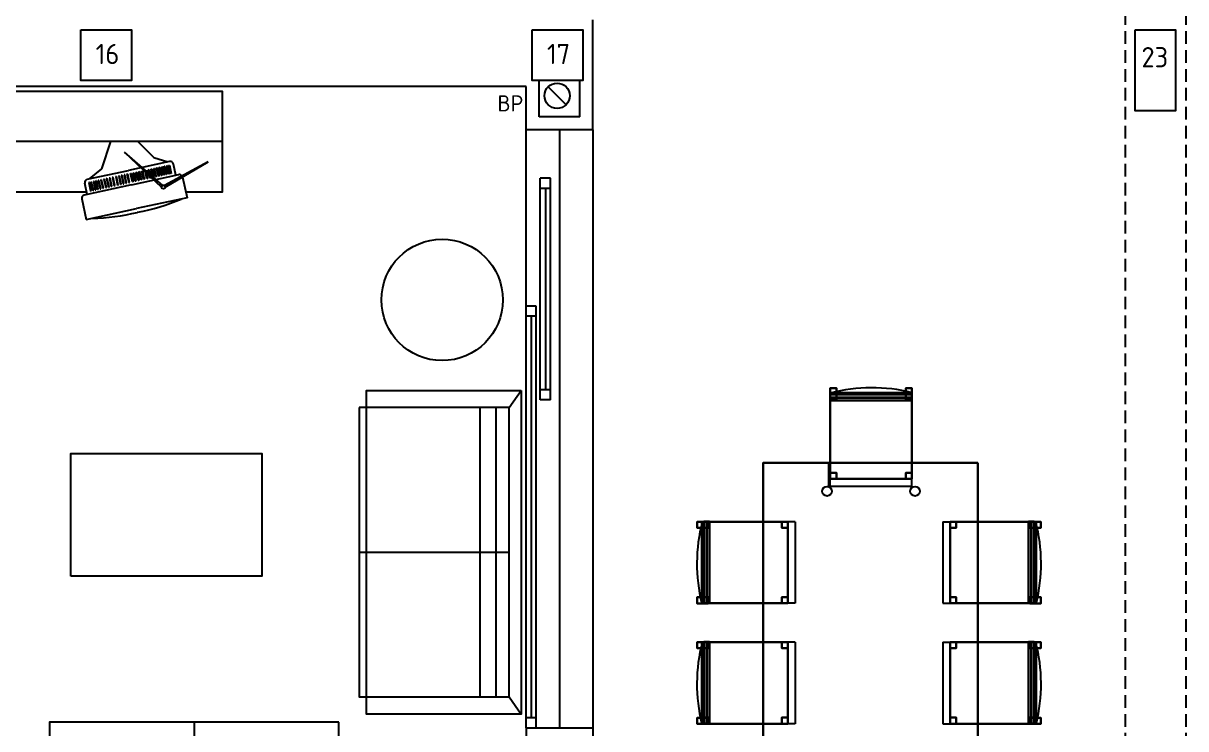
# Model space of a CAD drawing. Extents: x 37594 to 44658, y -15488 to -11373.
# Drawn here: x 43407 to 43981, y -12731 to -12382 of the extents above; entities that cross this region are included whole.
import ezdxf

# ---------------------------------------------------------------- set-up
doc = ezdxf.new("R2010")
doc.units = 0
doc.header["$LTSCALE"] = 25
doc.header["$MEASUREMENT"] = 0
doc.linetypes.add('RAYITAS', pattern=[0.375, 0.25, -0.125])
for name, color, linetype in [('CARASFIJAS', 3, 'CONTINUOUS'), ('CARPINTERIA', 5, 'CONTINUOUS'), ('MUEBLES', 4, 'CONTINUOUS'), ('MUROS', 1, 'CONTINUOUS'), ('PILARES', 2, 'CONTINUOUS'), ('PLANTA', 7, 'CONTINUOUS'), ('TEXTOS', 10, 'CONTINUOUS'), ('TEXTOSPIL', 7, 'CONTINUOUS')]:
    doc.layers.add(name, color=color, linetype=linetype)
doc.styles.add('DIN', font='DIN')

msp = doc.modelspace()

# ---------------------------------------------------------------- linework, layer by layer
at = {"layer": 'CARASFIJAS'}
for p, q in [((43435.3, -12385.68), (43460.3, -12385.68)), ((43460.3, -12385.68), (43460.3, -12410.68)), ((43658.3, -12385.68), (43683.3, -12385.68)), ((43683.3, -12385.68), (43683.3, -12410.68)), ((43956.25, -12385.68), (43976.25, -12385.68)), ((43976.25, -12385.68), (43976.25, -12425.68))]:
    msp.add_line(p, q, dxfattribs=at)
at = {"layer": 'CARPINTERIA'}
for p, q in [((43662.3, -12568.54), (43662.3, -12459.04)), ((43667.3, -12459.04), (43662.3, -12459.04)), ((43667.3, -12568.54), (43667.3, -12459.04)), ((43667.3, -12464.04), (43662.3, -12464.04)), ((43664.8, -12464.04), (43664.8, -12563.54)), ((43660.3, -12522.18), (43655.3, -12522.18)), ((43655.3, -12730.68), (43655.3, -12522.18)), ((43660.3, -12730.68), (43660.3, -12522.18)), ((43660.3, -12527.18), (43655.3, -12527.18)), ((43657.8, -12527.18), (43657.8, -12725.68)), ((43667.3, -12563.54), (43662.3, -12563.54)), ((43667.3, -12568.54), (43662.3, -12568.54)), ((43660.3, -12725.68), (43655.3, -12725.68)), ((43655.3, -12730.68), (43660.3, -12730.68))]:
    msp.add_line(p, q, dxfattribs=at)
at = {"layer": 'MUEBLES'}
for p, q in [((43505.16, -12440.93), (43238.15, -12440.93)), ((43449.89, -12440.93), (43445.41, -12454.31)), ((43463.46, -12440.93), (43471.33, -12448.71)), ((43456.8, -12446.11), (43475.14, -12463.48)), ((43475.81, -12462.54), (43456.8, -12446.11)), ((43479.07, -12450.76), (43458.76, -12455.15)), ((43471.33, -12448.71), (43478.19, -12450.95)), ((43472.72, -12453.94), (43473.1, -12453.86)), ((43473.61, -12458.03), (43472.72, -12453.94)), ((43473.04, -12453.82), (43473.93, -12457.96)), ((43474.03, -12453.66), (43474.41, -12453.58)), ((43474.91, -12457.75), (43474.03, -12453.66)), ((43474.35, -12453.53), (43475.24, -12457.68)), ((43475.28, -12453.39), (43475.67, -12453.31)), ((43476.17, -12457.48), (43475.28, -12453.39)), ((43475.6, -12453.26), (43476.49, -12457.41)), ((43476.43, -12453.14), (43476.81, -12453.06)), ((43477.31, -12457.23), (43476.43, -12453.14)), ((43498.24, -12450.92), (43476.54, -12462.66)), ((43476.74, -12453.01), (43477.64, -12457.16)), ((43476.95, -12463.44), (43498.24, -12450.92)), ((43477.68, -12452.87), (43478.06, -12452.79)), ((43478.57, -12456.96), (43477.68, -12452.87)), ((43478, -12452.74), (43478.89, -12456.89)), ((43478.72, -12452.65), (43479.1, -12452.56)), ((43479.6, -12456.73), (43478.72, -12452.65)), ((43479.03, -12452.52), (43479.93, -12456.66)), ((43482.19, -12457.55), (43481, -12452)), ((43438.44, -12459.55), (43458.76, -12455.15)), ((43445.41, -12454.31), (43439.32, -12459.35)), ((43447.01, -12459.5), (43446.63, -12459.58)), ((43446.67, -12459.51), (43447.56, -12463.66)), ((43447.89, -12463.59), (43447.01, -12459.5)), ((43448.32, -12459.22), (43447.93, -12459.3)), ((43447.98, -12459.23), (43448.87, -12463.37)), ((43449.2, -12463.3), (43448.32, -12459.22)), ((43449.68, -12458.92), (43449.3, -12459)), ((43449.34, -12458.94), (43450.23, -12463.08)), ((43450.56, -12463.01), (43449.68, -12458.92)), ((43451.2, -12458.59), (43450.82, -12458.67)), ((43450.87, -12458.61), (43451.76, -12462.75)), ((43452.09, -12462.68), (43451.2, -12458.59)), ((43452.89, -12458.23), (43452.51, -12458.31)), ((43452.56, -12458.24), (43453.45, -12462.39)), ((43453.78, -12462.31), (43452.89, -12458.23)), ((43454.31, -12457.92), (43453.93, -12458)), ((43453.97, -12457.94), (43454.87, -12462.08)), ((43455.2, -12462.01), (43454.31, -12457.92)), ((43455.62, -12457.64), (43455.24, -12457.72)), ((43455.28, -12457.65), (43456.18, -12461.8)), ((43456.5, -12461.73), (43455.62, -12457.64)), ((43456.98, -12457.34), (43456.6, -12457.42)), ((43456.64, -12457.36), (43457.54, -12461.5)), ((43457.87, -12461.43), (43456.98, -12457.34)), ((43458.4, -12457.04), (43458.02, -12457.12)), ((43458.06, -12457.05), (43458.96, -12461.2)), ((43459.28, -12461.12), (43458.4, -12457.04)), ((43459.86, -12456.72), (43460.24, -12456.64)), ((43460.74, -12460.81), (43459.86, -12456.72)), ((43460.17, -12456.6), (43461.07, -12460.74)), ((43460.3, -12462.28), (43483.62, -12457.24)), ((43461.27, -12456.42), (43461.65, -12456.33)), ((43462.16, -12460.5), (43461.27, -12456.42)), ((43461.59, -12456.29), (43462.48, -12460.43)), ((43462.64, -12456.12), (43463.02, -12456.04)), ((43463.52, -12460.21), (43462.64, -12456.12)), ((43462.95, -12456), (43463.85, -12460.14)), ((43463.94, -12455.84), (43464.33, -12455.76)), ((43464.83, -12459.93), (43463.94, -12455.84)), ((43464.26, -12455.71), (43465.15, -12459.86)), ((43465.36, -12455.53), (43465.74, -12455.45)), ((43466.25, -12459.62), (43465.36, -12455.53)), ((43465.68, -12455.41), (43466.57, -12459.55)), ((43466.57, -12459.55), (43466.25, -12459.62)), ((43467.23, -12455.13), (43467.43, -12455.08)), ((43467.94, -12459.26), (43467.23, -12455.99)), ((43467.37, -12455.04), (43467.42, -12455.29)), ((43467.66, -12456.4), (43468.26, -12459.18)), ((43468.26, -12459.18), (43467.94, -12459.26)), ((43468.58, -12454.84), (43468.96, -12454.75)), ((43468.96, -12456.63), (43468.58, -12454.84)), ((43468.89, -12454.71), (43469.39, -12456.99)), ((43469.46, -12458.93), (43469.24, -12457.9)), ((43469.79, -12458.85), (43469.46, -12458.93)), ((43469.67, -12458.3), (43469.79, -12458.85)), ((43469.94, -12454.54), (43470.32, -12454.46)), ((43470.72, -12458.14), (43469.94, -12454.54)), ((43470.26, -12454.42), (43471.14, -12458.51)), ((43471.25, -12454.26), (43471.63, -12454.18)), ((43472.13, -12458.35), (43471.25, -12454.26)), ((43471.56, -12454.13), (43472.46, -12458.28)), ((43472.46, -12458.28), (43472.13, -12458.35)), ((43473.93, -12457.96), (43473.61, -12458.03)), ((43475.24, -12457.68), (43474.91, -12457.75)), ((43476.49, -12457.41), (43476.17, -12457.48)), ((43477.64, -12457.16), (43477.31, -12457.23)), ((43478.89, -12456.89), (43478.57, -12456.96)), ((43479.93, -12456.66), (43479.6, -12456.73)), ((43485.55, -12458.48), (43487.75, -12468.68)), ((43460.3, -12462.28), (43436.97, -12467.32)), ((43438.4, -12467.01), (43437.2, -12461.47)), ((43439.54, -12461.11), (43439.16, -12461.19)), ((43439.2, -12461.13), (43440.09, -12465.27)), ((43440.42, -12465.2), (43439.54, -12461.11)), ((43440.09, -12465.27), (43440.42, -12465.2)), ((43440.57, -12460.89), (43440.19, -12460.97)), ((43440.24, -12460.9), (43441.13, -12465.05)), ((43441.46, -12464.98), (43440.57, -12460.89)), ((43441.13, -12465.05), (43441.46, -12464.98)), ((43441.83, -12460.62), (43441.45, -12460.7)), ((43441.49, -12460.63), (43442.38, -12464.78)), ((43442.71, -12464.71), (43441.83, -12460.62)), ((43442.38, -12464.78), (43442.71, -12464.71)), ((43442.97, -12460.37), (43442.59, -12460.45)), ((43442.63, -12460.39), (43443.53, -12464.53)), ((43443.86, -12464.46), (43442.97, -12460.37)), ((43443.53, -12464.53), (43443.86, -12464.46)), ((43444.23, -12460.1), (43443.84, -12460.18)), ((43443.89, -12460.12), (43444.78, -12464.26)), ((43445.11, -12464.19), (43444.23, -12460.1)), ((43444.78, -12464.26), (43445.11, -12464.19)), ((43445.53, -12459.82), (43445.15, -12459.9)), ((43445.2, -12459.83), (43446.09, -12463.98)), ((43446.42, -12463.91), (43445.53, -12459.82)), ((43446.09, -12463.98), (43446.42, -12463.91)), ((43447.56, -12463.66), (43447.89, -12463.59)), ((43448.87, -12463.37), (43449.2, -12463.3)), ((43450.23, -12463.08), (43450.56, -12463.01)), ((43451.76, -12462.75), (43452.09, -12462.68)), ((43453.45, -12462.39), (43453.78, -12462.31)), ((43454.87, -12462.08), (43455.2, -12462.01)), ((43456.18, -12461.8), (43456.5, -12461.73)), ((43457.54, -12461.5), (43457.87, -12461.43)), ((43458.96, -12461.2), (43459.28, -12461.12)), ((43461.07, -12460.74), (43460.74, -12460.81)), ((43462.48, -12460.43), (43462.16, -12460.5)), ((43463.85, -12460.14), (43463.52, -12460.21)), ((43465.15, -12459.86), (43464.83, -12459.93)), ((43435.73, -12469.24), (43437.93, -12479.44)), ((43487.75, -12468.68), (43462.84, -12474.06)), ((43437.93, -12479.44), (43462.84, -12474.06)), ((43646.87, -12572.37), (43652.87, -12563.87)), ((43805.61, -12611.12, -61.43), (43805.61, -12565.2, -61.43)), ((43845.92, -12611.12, -61.43), (43845.92, -12564.97, -61.43)), ((43632.47, -12572.37), (43632.47, -12715.37)), ((43640.36, -12572.37, 30.18), (43640.36, -12715.37)), ((43772.47, -12759.87, 75.2), (43772.47, -12599.71, 6.88)), ((43772.47, -12599.71, 6.88), (43878.47, -12599.71, 6.88)), ((43804.82, -12611.52, -35.12), (43804.82, -12599.71, -35.12)), ((43878.47, -12599.71, 6.88), (43878.47, -12759.87, 75.2)), ((43805.61, -12611.12, -61.43), (43845.92, -12611.12, -61.43)), ((43788.24, -12628.78, -61.43), (43742.32, -12628.78, -61.43)), ((43788.24, -12628.78, -61.43), (43788.24, -12669.08, -61.43)), ((43861.21, -12628.78, -61.43), (43861.21, -12669.08, -61.43)), ((43861.21, -12628.78, -61.43), (43907.13, -12628.78, -61.43)), ((43572.87, -12643.87), (43646.87, -12643.87, 36.45)), ((43788.24, -12669.08, -61.43), (43742.09, -12669.08, -61.43)), ((43861.21, -12669.08, -61.43), (43907.36, -12669.08, -61.43)), ((43788.24, -12688.26, 6.88), (43742.32, -12688.26, 6.88)), ((43788.24, -12688.26, 6.88), (43788.24, -12728.57, 6.88)), ((43861.21, -12688.26, 6.88), (43861.21, -12728.57, 6.88)), ((43861.21, -12688.26, 6.88), (43907.13, -12688.26, 6.88)), ((43646.87, -12715.37), (43652.87, -12723.87)), ((43491.2, -12727.88), (43491.2, -12801.88, 36.45)), ((43788.24, -12728.57, 6.88), (43742.09, -12728.57, 6.88)), ((43861.21, -12728.57, 6.88), (43907.36, -12728.57, 6.88))]:
    msp.add_line(p, q, dxfattribs=at)
msp.add_lwpolyline([(43438.16, -12465.93), (43238.15, -12465.93), (43238.15, -12415.93), (43505.16, -12415.93), (43505.16, -12465.93), (43487.16, -12465.93)], dxfattribs=at)
for points in [[(43652.87, -12563.87), (43652.87, -12723.87), (43576.47, -12723.87), (43576.47, -12563.87)], [(43572.87, -12572.37), (43572.87, -12715.37), (43646.87, -12715.37), (43646.87, -12572.37)], [(43430.28, -12655.68), (43430.28, -12595.12), (43524.62, -12595.12), (43524.62, -12655.68)], [(43562.7, -12727.88), (43419.7, -12727.88), (43419.7, -12801.88), (43562.7, -12801.88)]]:
    msp.add_lwpolyline(points, close=True, dxfattribs=at)
for centre, radius in [((43476.04, -12463.42), 0.907), ((43613.78, -12519.15), 29.98), ((43803.98, -12613.71, -61.6), 2.35), ((43847.47, -12613.71, -61.6), 2.35)]:
    msp.add_circle(centre, radius, dxfattribs=at)
for centre, radius, start, end in [((43479.41, -12452.35), 1.62, 12.19435, 102.19435), ((43438.78, -12461.13), 1.62, 102.19435, 192.19435), ((43483.96, -12458.82), 1.62, 12.19435, 102.19435), ((43437.31, -12468.9), 1.62, 102.19435, 192.19435), ((43444.77, -12376), 101.56, 280.4969, 293.26983), ((43438.81, -12377.29), 101.56, 271.11887, 283.8918), ((43826.22, -12644.58, -61.43), 82, 76.0622, 104.55568), ((43821.7, -12649.39, -61.43), 82, 165.44432, 193.9378), ((43827.76, -12649.39, -61.43), 82, 346.0622, 14.55568), ((43821.7, -12708.87, 6.88), 82, 165.44432, 193.9378), ((43827.76, -12708.87, 6.88), 82, 346.0622, 14.55568)]:
    msp.add_arc(centre, radius, start, end, dxfattribs=at)
for points in [[(43878.47, -12599.71, 11.88), (43772.47, -12599.71, 11.88), (43772.47, -12759.87, 80.2), (43878.47, -12759.87, 80.2)], [(43864.78, -12631.78, -19.43), (43864.78, -12631.78, -61.43), (43864.78, -12628.78, -61.43), (43864.78, -12628.78, -19.43)], [(43864.78, -12628.78, -19.43), (43864.78, -12628.78, -61.43), (43867.78, -12628.78, -61.43), (43867.78, -12628.78, -19.43)], [(43864.78, -12631.78, -61.43), (43864.78, -12631.78, -61.43), (43864.78, -12628.78, -61.43)], [(43864.78, -12628.78, -61.43), (43864.78, -12628.78, -61.43), (43864.78, -12628.78, -61.43), (43867.78, -12628.78, -61.43)], [(43867.78, -12628.78, -61.43), (43864.78, -12628.78, -61.43), (43864.78, -12631.78, -61.43), (43867.78, -12631.78, -61.43)], [(43867.78, -12631.78, -19.43), (43864.78, -12631.78, -19.43), (43864.78, -12628.78, -19.43), (43867.78, -12628.78, -19.43)], [(43864.78, -12669.08, -17.43), (43864.78, -12669.08, -19.43), (43864.78, -12628.78, -19.43), (43864.78, -12628.78, -17.43)], [(43864.78, -12669.08, -19.43), (43864.78, -12669.08, -19.43), (43864.78, -12628.78, -19.43)], [(43907.3, -12669.08, -17.43), (43864.78, -12669.08, -17.43), (43864.78, -12628.78, -17.43), (43907.3, -12628.78, -17.43)], [(43907.3, -12628.78, -19.43), (43864.78, -12628.78, -19.43), (43864.78, -12669.08, -19.43), (43907.3, -12669.08, -19.43)], [(43864.78, -12628.78, -19.43), (43864.78, -12628.78, -19.43), (43864.78, -12628.78, -19.43), (43907.3, -12628.78, -19.43)], [(43864.78, -12628.78, -17.43), (43864.78, -12628.78, -19.43), (43907.3, -12628.78, -19.43), (43907.3, -12628.78, -17.43)], [(43867.78, -12631.78, -61.43), (43864.78, -12631.78, -61.43), (43864.78, -12631.78, -19.43), (43867.78, -12631.78, -19.43)], [(43867.78, -12628.78, -19.43), (43867.78, -12628.78, -61.43), (43867.78, -12631.78, -61.43), (43867.78, -12631.78, -19.43)], [(43867.78, -12631.78, -19.43), (43867.78, -12631.78, -19.43), (43867.78, -12628.78, -19.43)], [(43867.78, -12631.78, -19.43), (43867.78, -12631.78, -61.43), (43867.78, -12631.78, -19.43)], [(43904.84, -12669.07, 18.61), (43903.47, -12669.07, -1.34), (43903.47, -12628.63, -1.34), (43904.84, -12628.63, 18.61)], [(43904.84, -12628.63, 18.61), (43903.47, -12628.63, -1.34), (43905.02, -12628.63, -1.45), (43906.38, -12628.63, 18.51)], [(43903.47, -12669.07, -1.34), (43903.47, -12669.07, -1.34), (43903.47, -12628.63, -1.34)], [(43903.47, -12628.63, -1.34), (43903.47, -12628.63, -1.34), (43903.47, -12628.63, -1.34), (43905.02, -12628.63, -1.45)], [(43905.02, -12628.63, -1.45), (43903.47, -12628.63, -1.34), (43903.47, -12669.07, -1.34), (43905.02, -12669.07, -1.45)], [(43904.13, -12631.78, -19.43), (43904.13, -12631.78, -61.43), (43904.13, -12628.78, -61.43), (43904.13, -12628.78, -19.43)], [(43904.13, -12628.78, -19.43), (43904.13, -12628.78, -61.43), (43907.13, -12628.78, -61.43), (43907.13, -12628.78, -19.43)], [(43904.13, -12631.78, -61.43), (43904.13, -12631.78, -61.43), (43904.13, -12628.78, -61.43)], [(43904.13, -12628.78, -61.43), (43904.13, -12628.78, -61.43), (43904.13, -12628.78, -61.43), (43907.13, -12628.78, -61.43)], [(43907.13, -12628.78, -61.43), (43904.13, -12628.78, -61.43), (43904.13, -12631.78, -61.43), (43907.13, -12631.78, -61.43)], [(43907.13, -12631.78, -19.43), (43904.13, -12631.78, -19.43), (43904.13, -12628.78, -19.43), (43907.13, -12628.78, -19.43)], [(43907.13, -12631.78, -61.43), (43904.13, -12631.78, -61.43), (43904.13, -12631.78, -19.43), (43907.13, -12631.78, -19.43)], [(43906.59, -12631.78, 18.49), (43904.14, -12631.78, -17.42), (43904.14, -12628.78, -17.42), (43906.59, -12628.78, 18.49)], [(43906.59, -12628.78, 18.49), (43904.14, -12628.78, -17.42), (43907.13, -12628.78, -17.63), (43909.58, -12628.78, 18.29)], [(43904.14, -12631.78, -17.42), (43904.14, -12631.78, -17.42), (43904.14, -12628.78, -17.42)], [(43904.14, -12628.78, -17.42), (43904.14, -12628.78, -17.42), (43904.14, -12628.78, -17.42), (43907.13, -12628.78, -17.63)], [(43907.13, -12628.78, -17.63), (43904.14, -12628.78, -17.42), (43904.14, -12631.78, -17.42), (43907.13, -12631.78, -17.63)], [(43907.13, -12631.78, -17.63), (43904.14, -12631.78, -17.42), (43906.59, -12631.78, 18.49), (43909.58, -12631.78, 18.29)], [(43906.38, -12669.07, 18.51), (43904.84, -12669.07, 18.61), (43904.84, -12628.63, 18.61), (43906.38, -12628.63, 18.51)], [(43906.38, -12628.63, 18.51), (43905.02, -12628.63, -1.45), (43905.02, -12669.07, -1.45), (43906.38, -12669.07, 18.51)], [(43906.38, -12669.07, 18.51), (43906.38, -12669.07, 18.51), (43906.38, -12628.63, 18.51)], [(43909.58, -12631.78, 18.29), (43906.59, -12631.78, 18.49), (43906.59, -12628.78, 18.49), (43909.58, -12628.78, 18.29)], [(43907.13, -12628.78, -19.43), (43907.13, -12628.78, -61.43), (43907.13, -12631.78, -61.43), (43907.13, -12631.78, -19.43)], [(43909.58, -12628.78, 18.29), (43907.13, -12628.78, -17.63), (43907.13, -12631.78, -17.63), (43909.58, -12631.78, 18.29)], [(43907.13, -12631.78, -19.43), (43907.13, -12631.78, -19.43), (43907.13, -12628.78, -19.43)], [(43907.13, -12631.78, -19.43), (43907.13, -12631.78, -61.43), (43907.13, -12631.78, -19.43)], [(43909.58, -12631.78, 18.29), (43907.13, -12631.78, -17.63), (43909.58, -12631.78, 18.29)], [(43907.3, -12628.78, -17.43), (43907.3, -12628.78, -19.43), (43907.3, -12669.08, -19.43), (43907.3, -12669.08, -17.43)], [(43907.3, -12669.08, -17.43), (43907.3, -12669.08, -17.43), (43907.3, -12628.78, -17.43)], [(43909.58, -12631.78, 18.29), (43909.58, -12631.78, 18.29), (43909.58, -12628.78, 18.29)], [(43864.78, -12669.08, -19.43), (43864.78, -12669.08, -61.43), (43864.78, -12666.08, -61.43), (43864.78, -12666.08, -19.43)], [(43864.78, -12666.08, -19.43), (43864.78, -12666.08, -61.43), (43867.78, -12666.08, -61.43), (43867.78, -12666.08, -19.43)], [(43864.78, -12669.08, -61.43), (43864.78, -12669.08, -61.43), (43864.78, -12666.08, -61.43)], [(43864.78, -12666.08, -61.43), (43864.78, -12666.08, -61.43), (43864.78, -12666.08, -61.43), (43867.78, -12666.08, -61.43)], [(43867.78, -12666.08, -61.43), (43864.78, -12666.08, -61.43), (43864.78, -12669.08, -61.43), (43867.78, -12669.08, -61.43)], [(43867.78, -12669.08, -19.43), (43864.78, -12669.08, -19.43), (43864.78, -12666.08, -19.43), (43867.78, -12666.08, -19.43)], [(43867.78, -12666.08, -19.43), (43867.78, -12666.08, -61.43), (43867.78, -12669.08, -61.43), (43867.78, -12669.08, -19.43)], [(43867.78, -12669.08, -19.43), (43867.78, -12669.08, -19.43), (43867.78, -12666.08, -19.43)], [(43904.13, -12669.08, -19.43), (43904.13, -12669.08, -61.43), (43904.13, -12666.08, -61.43), (43904.13, -12666.08, -19.43)], [(43904.13, -12666.08, -19.43), (43904.13, -12666.08, -61.43), (43907.13, -12666.08, -61.43), (43907.13, -12666.08, -19.43)], [(43904.13, -12669.08, -61.43), (43904.13, -12669.08, -61.43), (43904.13, -12666.08, -61.43)], [(43904.13, -12666.08, -61.43), (43904.13, -12666.08, -61.43), (43904.13, -12666.08, -61.43), (43907.13, -12666.08, -61.43)], [(43907.13, -12666.08, -61.43), (43904.13, -12666.08, -61.43), (43904.13, -12669.08, -61.43), (43907.13, -12669.08, -61.43)], [(43907.13, -12669.08, -19.43), (43904.13, -12669.08, -19.43), (43904.13, -12666.08, -19.43), (43907.13, -12666.08, -19.43)], [(43906.59, -12669.13, 18.49), (43904.14, -12669.13, -17.42), (43904.14, -12666.13, -17.42), (43906.59, -12666.13, 18.49)], [(43906.59, -12666.13, 18.49), (43904.14, -12666.13, -17.42), (43907.13, -12666.13, -17.63), (43909.58, -12666.13, 18.29)], [(43904.14, -12669.13, -17.42), (43904.14, -12669.13, -17.42), (43904.14, -12666.13, -17.42)], [(43904.14, -12666.13, -17.42), (43904.14, -12666.13, -17.42), (43904.14, -12666.13, -17.42), (43907.13, -12666.13, -17.63)], [(43907.13, -12666.13, -17.63), (43904.14, -12666.13, -17.42), (43904.14, -12669.13, -17.42), (43907.13, -12669.13, -17.63)], [(43909.58, -12669.13, 18.29), (43906.59, -12669.13, 18.49), (43906.59, -12666.13, 18.49), (43909.58, -12666.13, 18.29)], [(43907.13, -12666.08, -19.43), (43907.13, -12666.08, -61.43), (43907.13, -12669.08, -61.43), (43907.13, -12669.08, -19.43)], [(43907.13, -12669.08, -19.43), (43907.13, -12669.08, -19.43), (43907.13, -12666.08, -19.43)], [(43909.58, -12666.13, 18.29), (43907.13, -12666.13, -17.63), (43907.13, -12669.13, -17.63), (43909.58, -12669.13, 18.29)], [(43909.58, -12669.13, 18.29), (43909.58, -12669.13, 18.29), (43909.58, -12666.13, 18.29)], [(43867.78, -12669.08, -61.43), (43864.78, -12669.08, -61.43), (43864.78, -12669.08, -19.43), (43867.78, -12669.08, -19.43)], [(43907.3, -12669.08, -19.43), (43864.78, -12669.08, -19.43), (43864.78, -12669.08, -17.43), (43907.3, -12669.08, -17.43)], [(43867.78, -12669.08, -19.43), (43867.78, -12669.08, -61.43), (43867.78, -12669.08, -19.43)], [(43905.02, -12669.07, -1.45), (43903.47, -12669.07, -1.34), (43904.84, -12669.07, 18.61), (43906.38, -12669.07, 18.51)], [(43907.13, -12669.08, -61.43), (43904.13, -12669.08, -61.43), (43904.13, -12669.08, -19.43), (43907.13, -12669.08, -19.43)], [(43907.13, -12669.13, -17.63), (43904.14, -12669.13, -17.42), (43906.59, -12669.13, 18.49), (43909.58, -12669.13, 18.29)], [(43906.38, -12669.07, 18.51), (43905.02, -12669.07, -1.45), (43906.38, -12669.07, 18.51)], [(43907.13, -12669.08, -19.43), (43907.13, -12669.08, -61.43), (43907.13, -12669.08, -19.43)], [(43909.58, -12669.13, 18.29), (43907.13, -12669.13, -17.63), (43909.58, -12669.13, 18.29)], [(43907.3, -12669.08, -17.43), (43907.3, -12669.08, -19.43), (43907.3, -12669.08, -17.43)]]:
    msp.add_3dface(points, dxfattribs=at)
at = {"layer": 'MUROS'}
for p, q in [((43688.3, -12435.18), (43688.3, -12380.68)), ((43655.3, -12413.68), (43229.3, -12413.68)), ((43655.3, -12435.18), (43655.3, -12413.68)), ((43661.8, -12428.68), (43661.8, -12410.68)), ((43681.8, -12428.68), (43681.8, -12410.68)), ((43681.8, -12428.68), (43661.8, -12428.68)), ((43688.3, -12435.18), (43655.3, -12435.18)), ((43655.3, -12730.68), (43655.3, -12810.68)), ((43655.3, -12730.68), (43688.3, -12730.68)), ((43688.3, -12730.68), (43688.3, -12843.68))]:
    msp.add_line(p, q, dxfattribs=at)
at = {"layer": 'PILARES'}
for points in [[(43435.3, -12385.68), (43460.3, -12385.68), (43460.3, -12410.68), (43435.3, -12410.68)], [(43658.3, -12385.68), (43683.3, -12385.68), (43683.3, -12410.68), (43658.3, -12410.68)], [(43956.25, -12385.68), (43976.25, -12385.68), (43976.25, -12425.68), (43956.25, -12425.68)]]:
    msp.add_lwpolyline(points, close=True, dxfattribs=at)
at = {"layer": 'PLANTA', "linetype": 'RAYITAS'}
for p, q in [((43951.25, -11870.68), (43951.25, -12813.68)), ((43981.25, -11870.68), (43981.25, -12843.68))]:
    msp.add_line(p, q, dxfattribs=at)
at = {"layer": 'PLANTA'}
for p, q in [((43666.19, -12413.83), (43675.03, -12422.67)), ((43655.3, -12522.18), (43655.3, -12435.18)), ((43671.8, -12435.18), (43671.8, -12730.68)), ((43688.3, -12435.18), (43688.3, -12660.68)), ((43688.3, -12630.68), (43688.3, -12730.68))]:
    msp.add_line(p, q, dxfattribs=at)
msp.add_circle((43670.61, -12418.25), 6.25, dxfattribs=at)

# ---------------------------------------------------------------- texts
at = {"layer": 'TEXTOS', "style": 'DIN'}
msp.add_text('BP', height=8, dxfattribs=at).set_placement((43641.14, -12426.03))
at = {"layer": 'TEXTOSPIL', "style": 'DIN'}
for s, p in [('16', (43442.6, -12402.62)), ('17', (43665.6, -12402.62)), ('23', (43959.35, -12404.21))]:
    msp.add_text(s, height=10, dxfattribs=at).set_placement(p)

# ---------------------------------------------------------------- meshes
at = {"layer": 'MUEBLES'}
mesh = msp.add_polymesh((6, 3), dxfattribs=at)
for k, corner in enumerate([(43808.61, -12565.75, 18.49), (43808.61, -12568.2, -17.42), (43808.61, -12568.2, -17.42), (43805.61, -12565.75, 18.49), (43805.61, -12568.2, -17.42), (43805.61, -12568.2, -17.42), (43805.61, -12562.75, 18.29), (43805.61, -12565.2, -17.63), (43805.61, -12568.2, -17.42), (43808.61, -12562.75, 18.29), (43808.61, -12565.2, -17.63), (43808.61, -12568.2, -17.42), (43808.61, -12562.75, 18.29), (43808.61, -12562.75, 18.29), (43808.61, -12565.75, 18.49), (43805.61, -12562.75, 18.29), (43805.61, -12562.75, 18.29), (43805.61, -12565.75, 18.49)]):
    mesh.set_mesh_vertex(divmod(k, 3), corner)
mesh = msp.add_polymesh((6, 3), dxfattribs=at)
for k, corner in enumerate([(43845.96, -12565.75, 18.49), (43845.96, -12568.2, -17.42), (43845.96, -12568.2, -17.42), (43842.96, -12565.75, 18.49), (43842.96, -12568.2, -17.42), (43842.96, -12568.2, -17.42), (43842.96, -12562.75, 18.29), (43842.96, -12565.2, -17.63), (43842.96, -12568.2, -17.42), (43845.96, -12562.75, 18.29), (43845.96, -12565.2, -17.63), (43845.96, -12568.2, -17.42), (43845.96, -12562.75, 18.29), (43845.96, -12562.75, 18.29), (43845.96, -12565.75, 18.49), (43842.96, -12562.75, 18.29), (43842.96, -12562.75, 18.29), (43842.96, -12565.75, 18.49)]):
    mesh.set_mesh_vertex(divmod(k, 3), corner)
mesh = msp.add_polymesh((6, 3), dxfattribs=at)
for k, corner in enumerate([(43845.9, -12567.5, 18.61), (43845.9, -12568.86, -1.34), (43845.9, -12568.86, -1.34), (43805.46, -12567.5, 18.61), (43805.46, -12568.86, -1.34), (43805.46, -12568.86, -1.34), (43805.46, -12565.95, 18.51), (43805.46, -12567.31, -1.45), (43805.46, -12568.86, -1.34), (43845.9, -12565.95, 18.51), (43845.9, -12567.31, -1.45), (43845.9, -12568.86, -1.34), (43845.9, -12565.95, 18.51), (43845.9, -12565.95, 18.51), (43845.9, -12567.5, 18.61), (43805.46, -12565.95, 18.51), (43805.46, -12565.95, 18.51), (43805.46, -12567.5, 18.61)]):
    mesh.set_mesh_vertex(divmod(k, 3), corner)
mesh = msp.add_polymesh((6, 3), dxfattribs=at)
for k, corner in enumerate([(43845.92, -12607.55, -17.43), (43845.92, -12607.55, -19.43), (43845.92, -12607.55, -19.43), (43805.61, -12607.55, -17.43), (43805.61, -12607.55, -19.43), (43805.61, -12607.55, -19.43), (43805.61, -12565.03, -17.43), (43805.61, -12565.03, -19.43), (43805.61, -12607.55, -19.43), (43845.92, -12565.03, -17.43), (43845.92, -12565.03, -19.43), (43845.92, -12607.55, -19.43), (43845.92, -12565.03, -17.43), (43845.92, -12565.03, -17.43), (43845.92, -12607.55, -17.43), (43805.61, -12565.03, -17.43), (43805.61, -12565.03, -17.43), (43805.61, -12607.55, -17.43)]):
    mesh.set_mesh_vertex(divmod(k, 3), corner)
mesh = msp.add_polymesh((6, 3), dxfattribs=at)
for k, corner in enumerate([(43808.61, -12568.2, -19.43), (43808.61, -12568.2, -61.43), (43808.61, -12568.2, -61.43), (43805.61, -12568.2, -19.43), (43805.61, -12568.2, -61.43), (43805.61, -12568.2, -61.43), (43805.61, -12565.2, -19.43), (43805.61, -12565.2, -61.43), (43805.61, -12568.2, -61.43), (43808.61, -12565.2, -19.43), (43808.61, -12565.2, -61.43), (43808.61, -12568.2, -61.43), (43808.61, -12565.2, -19.43), (43808.61, -12565.2, -19.43), (43808.61, -12568.2, -19.43), (43805.61, -12565.2, -19.43), (43805.61, -12565.2, -19.43), (43805.61, -12568.2, -19.43)]):
    mesh.set_mesh_vertex(divmod(k, 3), corner)
mesh = msp.add_polymesh((6, 3), dxfattribs=at)
for k, corner in enumerate([(43845.92, -12568.2, -19.43), (43845.92, -12568.2, -61.43), (43845.92, -12568.2, -61.43), (43842.92, -12568.2, -19.43), (43842.92, -12568.2, -61.43), (43842.92, -12568.2, -61.43), (43842.92, -12565.2, -19.43), (43842.92, -12565.2, -61.43), (43842.92, -12568.2, -61.43), (43845.92, -12565.2, -19.43), (43845.92, -12565.2, -61.43), (43845.92, -12568.2, -61.43), (43845.92, -12565.2, -19.43), (43845.92, -12565.2, -19.43), (43845.92, -12568.2, -19.43), (43842.92, -12565.2, -19.43), (43842.92, -12565.2, -19.43), (43842.92, -12568.2, -19.43)]):
    mesh.set_mesh_vertex(divmod(k, 3), corner)
mesh = msp.add_polymesh((6, 3), dxfattribs=at)
for k, corner in enumerate([(43808.61, -12607.55, -19.43), (43808.61, -12607.55, -61.43), (43808.61, -12607.55, -61.43), (43805.61, -12607.55, -19.43), (43805.61, -12607.55, -61.43), (43805.61, -12607.55, -61.43), (43805.61, -12604.55, -19.43), (43805.61, -12604.55, -61.43), (43805.61, -12607.55, -61.43), (43808.61, -12604.55, -19.43), (43808.61, -12604.55, -61.43), (43808.61, -12607.55, -61.43), (43808.61, -12604.55, -19.43), (43808.61, -12604.55, -19.43), (43808.61, -12607.55, -19.43), (43805.61, -12604.55, -19.43), (43805.61, -12604.55, -19.43), (43805.61, -12607.55, -19.43)]):
    mesh.set_mesh_vertex(divmod(k, 3), corner)
mesh = msp.add_polymesh((6, 3), dxfattribs=at)
for k, corner in enumerate([(43845.92, -12607.55, -19.43), (43845.92, -12607.55, -61.43), (43845.92, -12607.55, -61.43), (43842.92, -12607.55, -19.43), (43842.92, -12607.55, -61.43), (43842.92, -12607.55, -61.43), (43842.92, -12604.55, -19.43), (43842.92, -12604.55, -61.43), (43842.92, -12607.55, -61.43), (43845.92, -12604.55, -19.43), (43845.92, -12604.55, -61.43), (43845.92, -12607.55, -61.43), (43845.92, -12604.55, -19.43), (43845.92, -12604.55, -19.43), (43845.92, -12607.55, -19.43), (43842.92, -12604.55, -19.43), (43842.92, -12604.55, -19.43), (43842.92, -12607.55, -19.43)]):
    mesh.set_mesh_vertex(divmod(k, 3), corner)
mesh = msp.add_polymesh((6, 3), dxfattribs=at)
for k, corner in enumerate([(43742.87, -12631.78, 18.49), (43745.32, -12631.78, -17.42), (43745.32, -12631.78, -17.42), (43742.87, -12628.78, 18.49), (43745.32, -12628.78, -17.42), (43745.32, -12628.78, -17.42), (43739.87, -12628.78, 18.29), (43742.32, -12628.78, -17.63), (43745.32, -12628.78, -17.42), (43739.87, -12631.78, 18.29), (43742.32, -12631.78, -17.63), (43745.32, -12631.78, -17.42), (43739.87, -12631.78, 18.29), (43739.87, -12631.78, 18.29), (43742.87, -12631.78, 18.49), (43739.87, -12628.78, 18.29), (43739.87, -12628.78, 18.29), (43742.87, -12628.78, 18.49)]):
    mesh.set_mesh_vertex(divmod(k, 3), corner)
mesh = msp.add_polymesh((6, 3), dxfattribs=at)
for k, corner in enumerate([(43784.67, -12669.08, -17.43), (43784.67, -12669.08, -19.43), (43784.67, -12669.08, -19.43), (43784.67, -12628.78, -17.43), (43784.67, -12628.78, -19.43), (43784.67, -12628.78, -19.43), (43742.15, -12628.78, -17.43), (43742.15, -12628.78, -19.43), (43784.67, -12628.78, -19.43), (43742.15, -12669.08, -17.43), (43742.15, -12669.08, -19.43), (43784.67, -12669.08, -19.43), (43742.15, -12669.08, -17.43), (43742.15, -12669.08, -17.43), (43784.67, -12669.08, -17.43), (43742.15, -12628.78, -17.43), (43742.15, -12628.78, -17.43), (43784.67, -12628.78, -17.43)]):
    mesh.set_mesh_vertex(divmod(k, 3), corner)
mesh = msp.add_polymesh((6, 3), dxfattribs=at)
for k, corner in enumerate([(43745.32, -12631.78, -19.43), (43745.32, -12631.78, -61.43), (43745.32, -12631.78, -61.43), (43745.32, -12628.78, -19.43), (43745.32, -12628.78, -61.43), (43745.32, -12628.78, -61.43), (43742.32, -12628.78, -19.43), (43742.32, -12628.78, -61.43), (43745.32, -12628.78, -61.43), (43742.32, -12631.78, -19.43), (43742.32, -12631.78, -61.43), (43745.32, -12631.78, -61.43), (43742.32, -12631.78, -19.43), (43742.32, -12631.78, -19.43), (43745.32, -12631.78, -19.43), (43742.32, -12628.78, -19.43), (43742.32, -12628.78, -19.43), (43745.32, -12628.78, -19.43)]):
    mesh.set_mesh_vertex(divmod(k, 3), corner)
mesh = msp.add_polymesh((6, 3), dxfattribs=at)
for k, corner in enumerate([(43744.62, -12669.07, 18.61), (43745.98, -12669.07, -1.34), (43745.98, -12669.07, -1.34), (43744.62, -12628.63, 18.61), (43745.98, -12628.63, -1.34), (43745.98, -12628.63, -1.34), (43743.07, -12628.63, 18.51), (43744.44, -12628.63, -1.45), (43745.98, -12628.63, -1.34), (43743.07, -12669.07, 18.51), (43744.44, -12669.07, -1.45), (43745.98, -12669.07, -1.34), (43743.07, -12669.07, 18.51), (43743.07, -12669.07, 18.51), (43744.62, -12669.07, 18.61), (43743.07, -12628.63, 18.51), (43743.07, -12628.63, 18.51), (43744.62, -12628.63, 18.61)]):
    mesh.set_mesh_vertex(divmod(k, 3), corner)
mesh = msp.add_polymesh((6, 3), dxfattribs=at)
for k, corner in enumerate([(43784.67, -12631.78, -19.43), (43784.67, -12631.78, -61.43), (43784.67, -12631.78, -61.43), (43784.67, -12628.78, -19.43), (43784.67, -12628.78, -61.43), (43784.67, -12628.78, -61.43), (43781.67, -12628.78, -19.43), (43781.67, -12628.78, -61.43), (43784.67, -12628.78, -61.43), (43781.67, -12631.78, -19.43), (43781.67, -12631.78, -61.43), (43784.67, -12631.78, -61.43), (43781.67, -12631.78, -19.43), (43781.67, -12631.78, -19.43), (43784.67, -12631.78, -19.43), (43781.67, -12628.78, -19.43), (43781.67, -12628.78, -19.43), (43784.67, -12628.78, -19.43)]):
    mesh.set_mesh_vertex(divmod(k, 3), corner)
mesh = msp.add_polymesh((6, 3), dxfattribs=at)
for k, corner in enumerate([(43742.87, -12669.13, 18.49), (43745.32, -12669.13, -17.42), (43745.32, -12669.13, -17.42), (43742.87, -12666.13, 18.49), (43745.32, -12666.13, -17.42), (43745.32, -12666.13, -17.42), (43739.87, -12666.13, 18.29), (43742.32, -12666.13, -17.63), (43745.32, -12666.13, -17.42), (43739.87, -12669.13, 18.29), (43742.32, -12669.13, -17.63), (43745.32, -12669.13, -17.42), (43739.87, -12669.13, 18.29), (43739.87, -12669.13, 18.29), (43742.87, -12669.13, 18.49), (43739.87, -12666.13, 18.29), (43739.87, -12666.13, 18.29), (43742.87, -12666.13, 18.49)]):
    mesh.set_mesh_vertex(divmod(k, 3), corner)
mesh = msp.add_polymesh((6, 3), dxfattribs=at)
for k, corner in enumerate([(43745.32, -12669.08, -19.43), (43745.32, -12669.08, -61.43), (43745.32, -12669.08, -61.43), (43745.32, -12666.08, -19.43), (43745.32, -12666.08, -61.43), (43745.32, -12666.08, -61.43), (43742.32, -12666.08, -19.43), (43742.32, -12666.08, -61.43), (43745.32, -12666.08, -61.43), (43742.32, -12669.08, -19.43), (43742.32, -12669.08, -61.43), (43745.32, -12669.08, -61.43), (43742.32, -12669.08, -19.43), (43742.32, -12669.08, -19.43), (43745.32, -12669.08, -19.43), (43742.32, -12666.08, -19.43), (43742.32, -12666.08, -19.43), (43745.32, -12666.08, -19.43)]):
    mesh.set_mesh_vertex(divmod(k, 3), corner)
mesh = msp.add_polymesh((6, 3), dxfattribs=at)
for k, corner in enumerate([(43784.67, -12669.08, -19.43), (43784.67, -12669.08, -61.43), (43784.67, -12669.08, -61.43), (43784.67, -12666.08, -19.43), (43784.67, -12666.08, -61.43), (43784.67, -12666.08, -61.43), (43781.67, -12666.08, -19.43), (43781.67, -12666.08, -61.43), (43784.67, -12666.08, -61.43), (43781.67, -12669.08, -19.43), (43781.67, -12669.08, -61.43), (43784.67, -12669.08, -61.43), (43781.67, -12669.08, -19.43), (43781.67, -12669.08, -19.43), (43784.67, -12669.08, -19.43), (43781.67, -12666.08, -19.43), (43781.67, -12666.08, -19.43), (43784.67, -12666.08, -19.43)]):
    mesh.set_mesh_vertex(divmod(k, 3), corner)
mesh = msp.add_polymesh((6, 3), dxfattribs=at)
for k, corner in enumerate([(43742.87, -12691.26, 86.81), (43745.32, -12691.26, 50.89), (43745.32, -12691.26, 50.89), (43742.87, -12688.26, 86.81), (43745.32, -12688.26, 50.89), (43745.32, -12688.26, 50.89), (43739.87, -12688.26, 86.6), (43742.32, -12688.26, 50.69), (43745.32, -12688.26, 50.89), (43739.87, -12691.26, 86.6), (43742.32, -12691.26, 50.69), (43745.32, -12691.26, 50.89), (43739.87, -12691.26, 86.6), (43739.87, -12691.26, 86.6), (43742.87, -12691.26, 86.81), (43739.87, -12688.26, 86.6), (43739.87, -12688.26, 86.6), (43742.87, -12688.26, 86.81)]):
    mesh.set_mesh_vertex(divmod(k, 3), corner)
mesh = msp.add_polymesh((6, 3), dxfattribs=at)
for k, corner in enumerate([(43784.67, -12728.57, 50.88), (43784.67, -12728.57, 48.88), (43784.67, -12728.57, 48.88), (43784.67, -12688.26, 50.88), (43784.67, -12688.26, 48.88), (43784.67, -12688.26, 48.88), (43742.15, -12688.26, 50.88), (43742.15, -12688.26, 48.88), (43784.67, -12688.26, 48.88), (43742.15, -12728.57, 50.88), (43742.15, -12728.57, 48.88), (43784.67, -12728.57, 48.88), (43742.15, -12728.57, 50.88), (43742.15, -12728.57, 50.88), (43784.67, -12728.57, 50.88), (43742.15, -12688.26, 50.88), (43742.15, -12688.26, 50.88), (43784.67, -12688.26, 50.88)]):
    mesh.set_mesh_vertex(divmod(k, 3), corner)
mesh = msp.add_polymesh((6, 3), dxfattribs=at)
for k, corner in enumerate([(43745.32, -12691.26, 48.88), (43745.32, -12691.26, 6.88), (43745.32, -12691.26, 6.88), (43745.32, -12688.26, 48.88), (43745.32, -12688.26, 6.88), (43745.32, -12688.26, 6.88), (43742.32, -12688.26, 48.88), (43742.32, -12688.26, 6.88), (43745.32, -12688.26, 6.88), (43742.32, -12691.26, 48.88), (43742.32, -12691.26, 6.88), (43745.32, -12691.26, 6.88), (43742.32, -12691.26, 48.88), (43742.32, -12691.26, 48.88), (43745.32, -12691.26, 48.88), (43742.32, -12688.26, 48.88), (43742.32, -12688.26, 48.88), (43745.32, -12688.26, 48.88)]):
    mesh.set_mesh_vertex(divmod(k, 3), corner)
mesh = msp.add_polymesh((6, 3), dxfattribs=at)
for k, corner in enumerate([(43744.62, -12728.56, 86.93), (43745.98, -12728.56, 66.97), (43745.98, -12728.56, 66.97), (43744.62, -12688.12, 86.93), (43745.98, -12688.12, 66.97), (43745.98, -12688.12, 66.97), (43743.07, -12688.12, 86.82), (43744.44, -12688.12, 66.87), (43745.98, -12688.12, 66.97), (43743.07, -12728.56, 86.82), (43744.44, -12728.56, 66.87), (43745.98, -12728.56, 66.97), (43743.07, -12728.56, 86.82), (43743.07, -12728.56, 86.82), (43744.62, -12728.56, 86.93), (43743.07, -12688.12, 86.82), (43743.07, -12688.12, 86.82), (43744.62, -12688.12, 86.93)]):
    mesh.set_mesh_vertex(divmod(k, 3), corner)
mesh = msp.add_polymesh((6, 3), dxfattribs=at)
for k, corner in enumerate([(43784.67, -12691.26, 48.88), (43784.67, -12691.26, 6.88), (43784.67, -12691.26, 6.88), (43784.67, -12688.26, 48.88), (43784.67, -12688.26, 6.88), (43784.67, -12688.26, 6.88), (43781.67, -12688.26, 48.88), (43781.67, -12688.26, 6.88), (43784.67, -12688.26, 6.88), (43781.67, -12691.26, 48.88), (43781.67, -12691.26, 6.88), (43784.67, -12691.26, 6.88), (43781.67, -12691.26, 48.88), (43781.67, -12691.26, 48.88), (43784.67, -12691.26, 48.88), (43781.67, -12688.26, 48.88), (43781.67, -12688.26, 48.88), (43784.67, -12688.26, 48.88)]):
    mesh.set_mesh_vertex(divmod(k, 3), corner)
mesh = msp.add_polymesh((6, 3), dxfattribs=at)
for k, corner in enumerate([(43864.78, -12691.26, 48.88), (43864.78, -12691.26, 6.88), (43864.78, -12691.26, 6.88), (43864.78, -12688.26, 48.88), (43864.78, -12688.26, 6.88), (43864.78, -12688.26, 6.88), (43867.78, -12688.26, 48.88), (43867.78, -12688.26, 6.88), (43864.78, -12688.26, 6.88), (43867.78, -12691.26, 48.88), (43867.78, -12691.26, 6.88), (43864.78, -12691.26, 6.88), (43867.78, -12691.26, 48.88), (43867.78, -12691.26, 48.88), (43864.78, -12691.26, 48.88), (43867.78, -12688.26, 48.88), (43867.78, -12688.26, 48.88), (43864.78, -12688.26, 48.88)]):
    mesh.set_mesh_vertex(divmod(k, 3), corner)
mesh = msp.add_polymesh((6, 3), dxfattribs=at)
for k, corner in enumerate([(43864.78, -12728.57, 50.88), (43864.78, -12728.57, 48.88), (43864.78, -12728.57, 48.88), (43864.78, -12688.26, 50.88), (43864.78, -12688.26, 48.88), (43864.78, -12688.26, 48.88), (43907.3, -12688.26, 50.88), (43907.3, -12688.26, 48.88), (43864.78, -12688.26, 48.88), (43907.3, -12728.57, 50.88), (43907.3, -12728.57, 48.88), (43864.78, -12728.57, 48.88), (43907.3, -12728.57, 50.88), (43907.3, -12728.57, 50.88), (43864.78, -12728.57, 50.88), (43907.3, -12688.26, 50.88), (43907.3, -12688.26, 50.88), (43864.78, -12688.26, 50.88)]):
    mesh.set_mesh_vertex(divmod(k, 3), corner)
mesh = msp.add_polymesh((6, 3), dxfattribs=at)
for k, corner in enumerate([(43904.84, -12728.56, 86.93), (43903.47, -12728.56, 66.97), (43903.47, -12728.56, 66.97), (43904.84, -12688.12, 86.93), (43903.47, -12688.12, 66.97), (43903.47, -12688.12, 66.97), (43906.38, -12688.12, 86.82), (43905.02, -12688.12, 66.87), (43903.47, -12688.12, 66.97), (43906.38, -12728.56, 86.82), (43905.02, -12728.56, 66.87), (43903.47, -12728.56, 66.97), (43906.38, -12728.56, 86.82), (43906.38, -12728.56, 86.82), (43904.84, -12728.56, 86.93), (43906.38, -12688.12, 86.82), (43906.38, -12688.12, 86.82), (43904.84, -12688.12, 86.93)]):
    mesh.set_mesh_vertex(divmod(k, 3), corner)
mesh = msp.add_polymesh((6, 3), dxfattribs=at)
for k, corner in enumerate([(43904.13, -12691.26, 48.88), (43904.13, -12691.26, 6.88), (43904.13, -12691.26, 6.88), (43904.13, -12688.26, 48.88), (43904.13, -12688.26, 6.88), (43904.13, -12688.26, 6.88), (43907.13, -12688.26, 48.88), (43907.13, -12688.26, 6.88), (43904.13, -12688.26, 6.88), (43907.13, -12691.26, 48.88), (43907.13, -12691.26, 6.88), (43904.13, -12691.26, 6.88), (43907.13, -12691.26, 48.88), (43907.13, -12691.26, 48.88), (43904.13, -12691.26, 48.88), (43907.13, -12688.26, 48.88), (43907.13, -12688.26, 48.88), (43904.13, -12688.26, 48.88)]):
    mesh.set_mesh_vertex(divmod(k, 3), corner)
mesh = msp.add_polymesh((6, 3), dxfattribs=at)
for k, corner in enumerate([(43906.59, -12691.26, 86.81), (43904.14, -12691.26, 50.89), (43904.14, -12691.26, 50.89), (43906.59, -12688.26, 86.81), (43904.14, -12688.26, 50.89), (43904.14, -12688.26, 50.89), (43909.58, -12688.26, 86.6), (43907.13, -12688.26, 50.69), (43904.14, -12688.26, 50.89), (43909.58, -12691.26, 86.6), (43907.13, -12691.26, 50.69), (43904.14, -12691.26, 50.89), (43909.58, -12691.26, 86.6), (43909.58, -12691.26, 86.6), (43906.59, -12691.26, 86.81), (43909.58, -12688.26, 86.6), (43909.58, -12688.26, 86.6), (43906.59, -12688.26, 86.81)]):
    mesh.set_mesh_vertex(divmod(k, 3), corner)
mesh = msp.add_polymesh((6, 3), dxfattribs=at)
for k, corner in enumerate([(43742.87, -12728.61, 86.81), (43745.32, -12728.61, 50.89), (43745.32, -12728.61, 50.89), (43742.87, -12725.61, 86.81), (43745.32, -12725.61, 50.89), (43745.32, -12725.61, 50.89), (43739.87, -12725.61, 86.6), (43742.32, -12725.61, 50.69), (43745.32, -12725.61, 50.89), (43739.87, -12728.61, 86.6), (43742.32, -12728.61, 50.69), (43745.32, -12728.61, 50.89), (43739.87, -12728.61, 86.6), (43739.87, -12728.61, 86.6), (43742.87, -12728.61, 86.81), (43739.87, -12725.61, 86.6), (43739.87, -12725.61, 86.6), (43742.87, -12725.61, 86.81)]):
    mesh.set_mesh_vertex(divmod(k, 3), corner)
mesh = msp.add_polymesh((6, 3), dxfattribs=at)
for k, corner in enumerate([(43745.32, -12728.57, 48.88), (43745.32, -12728.57, 6.88), (43745.32, -12728.57, 6.88), (43745.32, -12725.57, 48.88), (43745.32, -12725.57, 6.88), (43745.32, -12725.57, 6.88), (43742.32, -12725.57, 48.88), (43742.32, -12725.57, 6.88), (43745.32, -12725.57, 6.88), (43742.32, -12728.57, 48.88), (43742.32, -12728.57, 6.88), (43745.32, -12728.57, 6.88), (43742.32, -12728.57, 48.88), (43742.32, -12728.57, 48.88), (43745.32, -12728.57, 48.88), (43742.32, -12725.57, 48.88), (43742.32, -12725.57, 48.88), (43745.32, -12725.57, 48.88)]):
    mesh.set_mesh_vertex(divmod(k, 3), corner)
mesh = msp.add_polymesh((6, 3), dxfattribs=at)
for k, corner in enumerate([(43784.67, -12728.57, 48.88), (43784.67, -12728.57, 6.88), (43784.67, -12728.57, 6.88), (43784.67, -12725.57, 48.88), (43784.67, -12725.57, 6.88), (43784.67, -12725.57, 6.88), (43781.67, -12725.57, 48.88), (43781.67, -12725.57, 6.88), (43784.67, -12725.57, 6.88), (43781.67, -12728.57, 48.88), (43781.67, -12728.57, 6.88), (43784.67, -12728.57, 6.88), (43781.67, -12728.57, 48.88), (43781.67, -12728.57, 48.88), (43784.67, -12728.57, 48.88), (43781.67, -12725.57, 48.88), (43781.67, -12725.57, 48.88), (43784.67, -12725.57, 48.88)]):
    mesh.set_mesh_vertex(divmod(k, 3), corner)
mesh = msp.add_polymesh((6, 3), dxfattribs=at)
for k, corner in enumerate([(43864.78, -12728.57, 48.88), (43864.78, -12728.57, 6.88), (43864.78, -12728.57, 6.88), (43864.78, -12725.57, 48.88), (43864.78, -12725.57, 6.88), (43864.78, -12725.57, 6.88), (43867.78, -12725.57, 48.88), (43867.78, -12725.57, 6.88), (43864.78, -12725.57, 6.88), (43867.78, -12728.57, 48.88), (43867.78, -12728.57, 6.88), (43864.78, -12728.57, 6.88), (43867.78, -12728.57, 48.88), (43867.78, -12728.57, 48.88), (43864.78, -12728.57, 48.88), (43867.78, -12725.57, 48.88), (43867.78, -12725.57, 48.88), (43864.78, -12725.57, 48.88)]):
    mesh.set_mesh_vertex(divmod(k, 3), corner)
mesh = msp.add_polymesh((6, 3), dxfattribs=at)
for k, corner in enumerate([(43904.13, -12728.57, 48.88), (43904.13, -12728.57, 6.88), (43904.13, -12728.57, 6.88), (43904.13, -12725.57, 48.88), (43904.13, -12725.57, 6.88), (43904.13, -12725.57, 6.88), (43907.13, -12725.57, 48.88), (43907.13, -12725.57, 6.88), (43904.13, -12725.57, 6.88), (43907.13, -12728.57, 48.88), (43907.13, -12728.57, 6.88), (43904.13, -12728.57, 6.88), (43907.13, -12728.57, 48.88), (43907.13, -12728.57, 48.88), (43904.13, -12728.57, 48.88), (43907.13, -12725.57, 48.88), (43907.13, -12725.57, 48.88), (43904.13, -12725.57, 48.88)]):
    mesh.set_mesh_vertex(divmod(k, 3), corner)
mesh = msp.add_polymesh((6, 3), dxfattribs=at)
for k, corner in enumerate([(43906.59, -12728.61, 86.81), (43904.14, -12728.61, 50.89), (43904.14, -12728.61, 50.89), (43906.59, -12725.61, 86.81), (43904.14, -12725.61, 50.89), (43904.14, -12725.61, 50.89), (43909.58, -12725.61, 86.6), (43907.13, -12725.61, 50.69), (43904.14, -12725.61, 50.89), (43909.58, -12728.61, 86.6), (43907.13, -12728.61, 50.69), (43904.14, -12728.61, 50.89), (43909.58, -12728.61, 86.6), (43909.58, -12728.61, 86.6), (43906.59, -12728.61, 86.81), (43909.58, -12725.61, 86.6), (43909.58, -12725.61, 86.6), (43906.59, -12725.61, 86.81)]):
    mesh.set_mesh_vertex(divmod(k, 3), corner)

doc.saveas('drawing.dxf')
